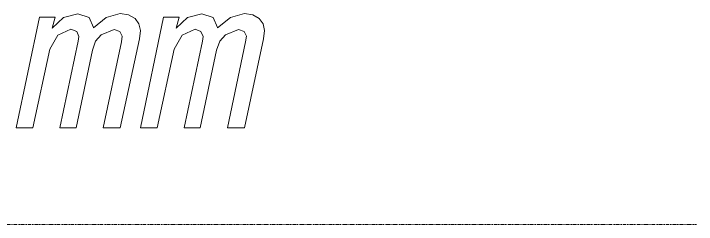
# Model space of a CAD drawing. Extents: x -8808 to 9997, y -3887 to 4728.
# Drawn here: x 8093 to 9997, y 3757 to 4346 of the extents above; entities that cross this region are included whole.
import ezdxf

# ---------------------------------------------------------------- set-up
doc = ezdxf.new("R2010")
doc.units = 0
doc.linetypes.add('PHANTOM', pattern=[20, 10, -2, 2, -2, 2, -2])

msp = doc.modelspace()

# ---------------------------------------------------------------- linework, layer by layer
at = {"color": 7, "linetype": 'PHANTOM', "lineweight": 13}
msp.add_line((-8808.230469, 3757.466309), (9997.230469, 3757.466309), dxfattribs=at)
at = {"color": 7, "lineweight": 13}
for points in [[(8164.199219, 4335.800781), (8099.738281, 4026.736328), (8146.357422, 4026.736328), (8193.550781, 4246.592773), (8215.998047, 4285.729492), (8252.255859, 4301.844238), (8268.371094, 4296.088867), (8274.703125, 4281.700195), (8272.976563, 4268.462891), (8221.751953, 4026.736328), (8266.644531, 4026.736328), (8312.113281, 4243.714844), (8321.320313, 4268.462891), (8336.861328, 4286.304688), (8373.119141, 4301.268555), (8389.234375, 4296.088867), (8395.566406, 4282.275879), (8393.263672, 4267.311523), (8342.615234, 4026.736328), (8389.810547, 4026.736328), (8443.335938, 4275.369141), (8446.212891, 4298.391113), (8442.183594, 4317.383789), (8431.25, 4332.347656), (8413.408203, 4342.131836), (8389.810547, 4345.584961), (8350.673828, 4335.225586), (8314.990234, 4305.873047), (8314.990234, 4307.024414), (8302.904297, 4334.649902), (8271.25, 4345.009766), (8231.537109, 4335.225586), (8199.882813, 4305.297363), (8207.939453, 4335.800781)], [(8510.673828, 4335.800781), (8446.212891, 4026.736328), (8492.832031, 4026.736328), (8540.025391, 4246.592773), (8562.472656, 4285.729492), (8598.730469, 4301.844238), (8614.845703, 4296.088867), (8621.177734, 4281.700195), (8619.451172, 4268.462891), (8568.226563, 4026.736328), (8613.119141, 4026.736328), (8658.587891, 4243.714844), (8667.796875, 4268.462891), (8683.335938, 4286.304688), (8719.59375, 4301.268555), (8735.708984, 4296.088867), (8742.041016, 4282.275879), (8739.738281, 4267.311523), (8689.089844, 4026.736328), (8736.285156, 4026.736328), (8789.810547, 4275.369141), (8792.6875, 4298.391113), (8788.660156, 4317.383789), (8777.724609, 4332.347656), (8759.882813, 4342.131836), (8736.285156, 4345.584961), (8697.148438, 4335.225586), (8661.464844, 4305.873047), (8661.464844, 4307.024414), (8649.378906, 4334.649902), (8617.724609, 4345.009766), (8578.011719, 4335.225586), (8546.357422, 4305.297363), (8554.414063, 4335.800781)]]:
    msp.add_lwpolyline(points, close=True, dxfattribs=at)

doc.saveas('drawing.dxf')
